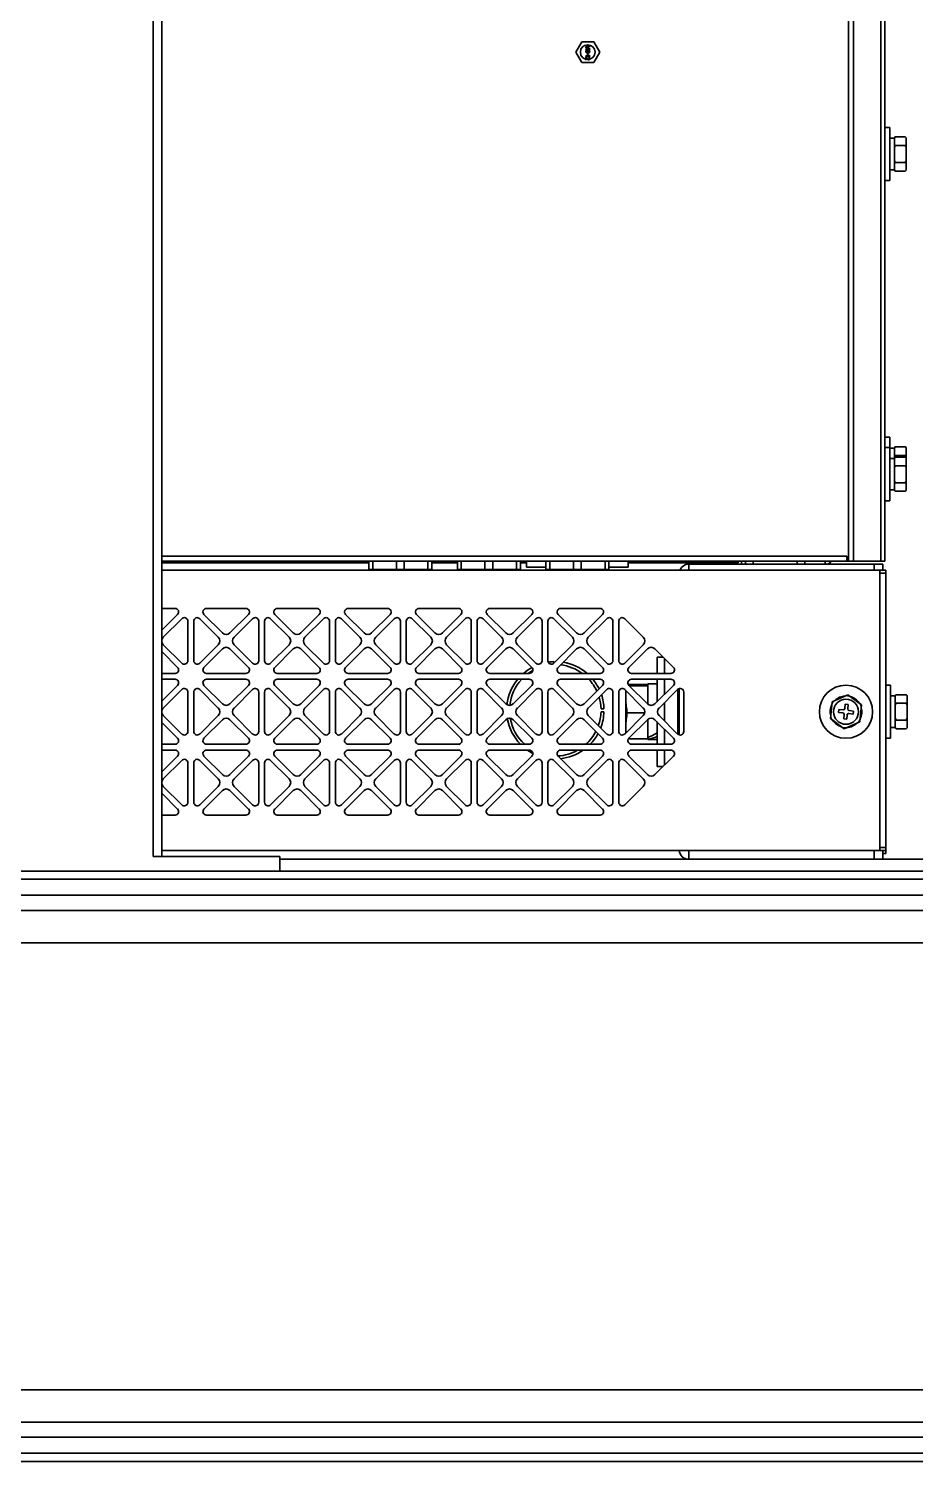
# Model space of a CAD drawing. Header units: millimetres. Extents: x 32496 to 166256, y 3504 to 23939.
# Drawn here: x 42056.5 to 42356.9, y 15003.3 to 15488.8 of the extents above; entities that cross this region are included whole.
import ezdxf

# ---------------------------------------------------------------- set-up
doc = ezdxf.new("R2010")
doc.units = ezdxf.units.MM
doc.layers.get('0').update_dxf_attribs({"lineweight": 35})

msp = doc.modelspace()

# ---------------------------------------------------------------- linework, layer by layer
at = {"linetype": 'Continuous'}
for p, q in [((42098.64, 17717.349), (42098.64, 15208.349)), ((42101.64, 17717.349), (42101.64, 15208.349)), ((42334.24, 15308.349), (42334.24, 17321.349)), ((42335.94, 17321.349), (42335.94, 15308.349)), ((42345.24, 15308.349), (42345.24, 16303.849)), ((42346.64, 15693.718), (42346.64, 15448.981)), ((42241.898, 15480.849), (42243.919, 15484.349)), ((42247.96, 15484.349), (42243.919, 15484.349)), ((42245.29, 15482.886), (42245.29, 15483.049)), ((42245.29, 15483.049), (42246.59, 15483.049)), ((42246.313, 15482.886), (42245.29, 15482.886)), ((42246.313, 15482.886), (42245.29, 15482.507)), ((42245.29, 15482.29), (42245.29, 15482.507)), ((42245.29, 15482.29), (42246.313, 15481.911)), ((42245.29, 15481.749), (42245.29, 15481.911)), ((42245.29, 15481.911), (42246.313, 15481.911)), ((42246.59, 15481.749), (42245.29, 15481.749)), ((42245.428, 15482.399), (42246.59, 15482.805)), ((42246.59, 15481.992), (42245.428, 15482.399)), ((42246.59, 15483.049), (42246.59, 15482.805)), ((42246.59, 15481.992), (42246.59, 15481.749)), ((42247.96, 15484.349), (42249.981, 15480.849)), ((42243.919, 15477.349), (42241.898, 15480.849)), ((42243.919, 15477.349), (42247.96, 15477.349)), ((42245.317, 15481.234), (42245.29, 15481.099)), ((42245.29, 15480.963), (42245.29, 15481.099)), ((42245.29, 15480.963), (42245.317, 15480.828)), ((42245.29, 15479.419), (42245.29, 15479.582)), ((42245.29, 15479.582), (42246.368, 15479.582)), ((42246.59, 15479.419), (42245.29, 15479.419)), ((42245.29, 15478.228), (42245.29, 15479.203)), ((42245.29, 15479.203), (42245.428, 15479.203)), ((42245.428, 15478.228), (42245.29, 15478.228)), ((42245.4, 15481.369), (42245.317, 15481.234)), ((42245.317, 15480.828), (42245.4, 15480.692)), ((42245.511, 15481.451), (42245.4, 15481.369)), ((42245.4, 15480.692), (42245.511, 15480.611)), ((42245.428, 15481.126), (42245.456, 15481.207)), ((42245.428, 15481.126), (42245.428, 15480.936)), ((42245.456, 15480.855), (42245.428, 15480.936)), ((42246.12, 15478.444), (42245.428, 15479.203)), ((42245.428, 15478.986), (42245.428, 15478.228)), ((42245.428, 15478.986), (42246.037, 15478.309)), ((42245.456, 15481.207), (42245.511, 15481.288)), ((42245.511, 15480.774), (42245.456, 15480.855)), ((42245.649, 15481.505), (42245.511, 15481.451)), ((42245.511, 15481.288), (42245.594, 15481.342)), ((42245.594, 15480.719), (42245.511, 15480.774)), ((42245.511, 15480.611), (42245.649, 15480.557)), ((42245.594, 15481.342), (42245.677, 15481.369)), ((42245.677, 15480.692), (42245.594, 15480.719)), ((42245.843, 15481.532), (42245.649, 15481.505)), ((42245.788, 15480.557), (42245.649, 15480.557)), ((42245.76, 15481.369), (42245.677, 15481.369)), ((42245.677, 15480.692), (42245.76, 15480.692)), ((42245.705, 15480.124), (42245.705, 15480.178)), ((42245.705, 15480.178), (42245.898, 15480.178)), ((42245.898, 15480.124), (42245.705, 15480.124)), ((42245.76, 15481.369), (42245.843, 15481.342)), ((42245.843, 15480.719), (42245.76, 15480.692)), ((42245.788, 15480.34), (42245.76, 15480.313)), ((42245.76, 15480.313), (42245.898, 15480.178)), ((42245.898, 15480.124), (42245.76, 15479.988)), ((42245.76, 15479.988), (42245.788, 15479.961)), ((42245.788, 15480.557), (42245.926, 15480.611)), ((42245.954, 15480.178), (42245.788, 15480.34)), ((42245.788, 15479.961), (42245.954, 15480.124)), ((42245.843, 15481.532), (42246.037, 15481.532)), ((42245.843, 15481.342), (42245.898, 15481.288)), ((42245.898, 15480.774), (42245.843, 15480.719)), ((42245.898, 15481.288), (42245.954, 15481.207)), ((42245.954, 15480.855), (42245.898, 15480.774)), ((42245.926, 15480.611), (42246.009, 15480.692)), ((42245.954, 15481.207), (42245.981, 15481.126)), ((42245.981, 15480.936), (42245.954, 15480.855)), ((42246.12, 15480.34), (42245.954, 15480.178)), ((42245.954, 15480.124), (42246.12, 15479.961)), ((42246.092, 15481.234), (42245.981, 15481.397)), ((42246.037, 15481.397), (42245.981, 15481.397)), ((42245.981, 15480.936), (42245.981, 15481.126)), ((42246.009, 15480.692), (42246.092, 15480.828)), ((42246.009, 15480.178), (42246.147, 15480.313)), ((42246.009, 15480.178), (42246.203, 15480.178)), ((42246.147, 15479.988), (42246.009, 15480.124)), ((42246.203, 15480.124), (42246.009, 15480.124)), ((42246.23, 15481.505), (42246.037, 15481.532)), ((42246.037, 15481.397), (42246.203, 15481.369)), ((42246.037, 15478.309), (42246.12, 15478.255)), ((42246.12, 15481.099), (42246.092, 15481.234)), ((42246.092, 15480.828), (42246.12, 15480.963)), ((42246.12, 15481.099), (42246.12, 15480.963)), ((42246.147, 15480.313), (42246.12, 15480.34)), ((42246.12, 15479.961), (42246.147, 15479.988)), ((42246.23, 15478.39), (42246.12, 15478.444)), ((42246.12, 15478.255), (42246.23, 15478.228)), ((42246.175, 15479.744), (42246.368, 15479.582)), ((42246.175, 15479.744), (42246.396, 15479.744)), ((42246.203, 15481.369), (42246.286, 15481.342)), ((42246.203, 15480.178), (42246.203, 15480.124)), ((42246.368, 15481.451), (42246.23, 15481.505)), ((42246.23, 15478.39), (42246.286, 15478.39)), ((42246.286, 15478.228), (42246.23, 15478.228)), ((42246.286, 15481.342), (42246.368, 15481.288)), ((42246.368, 15480.801), (42246.286, 15480.747)), ((42246.286, 15480.611), (42246.286, 15480.747)), ((42246.286, 15480.611), (42246.368, 15480.638)), ((42246.286, 15479.04), (42246.286, 15479.176)), ((42246.396, 15479.149), (42246.286, 15479.176)), ((42246.286, 15479.04), (42246.368, 15478.986)), ((42246.368, 15478.444), (42246.286, 15478.39)), ((42246.286, 15478.228), (42246.396, 15478.255)), ((42246.479, 15481.369), (42246.368, 15481.451)), ((42246.368, 15481.288), (42246.424, 15481.207)), ((42246.424, 15480.882), (42246.368, 15480.801)), ((42246.368, 15480.638), (42246.479, 15480.719)), ((42246.368, 15478.986), (42246.424, 15478.905)), ((42246.424, 15478.526), (42246.368, 15478.444)), ((42246.59, 15479.582), (42246.396, 15479.744)), ((42246.507, 15479.04), (42246.396, 15479.149)), ((42246.396, 15478.255), (42246.507, 15478.363)), ((42246.424, 15481.207), (42246.451, 15481.126)), ((42246.451, 15480.963), (42246.424, 15480.882)), ((42246.424, 15478.905), (42246.451, 15478.769)), ((42246.451, 15478.661), (42246.424, 15478.526)), ((42246.451, 15480.963), (42246.451, 15481.126)), ((42246.451, 15478.661), (42246.451, 15478.769)), ((42246.562, 15481.234), (42246.479, 15481.369)), ((42246.479, 15480.719), (42246.562, 15480.855)), ((42246.562, 15478.932), (42246.507, 15479.04)), ((42246.507, 15478.363), (42246.562, 15478.472)), ((42246.59, 15481.099), (42246.562, 15481.234)), ((42246.562, 15480.855), (42246.59, 15480.99)), ((42246.59, 15478.742), (42246.562, 15478.932)), ((42246.562, 15478.472), (42246.59, 15478.634)), ((42246.59, 15481.099), (42246.59, 15480.99)), ((42246.59, 15479.582), (42246.59, 15479.419)), ((42246.59, 15478.742), (42246.59, 15478.634)), ((42249.981, 15480.849), (42247.96, 15477.349)), ((42346.64, 15455.349), (42348.24, 15455.349)), ((42348.24, 15437.349), (42348.24, 15455.349)), ((42346.64, 15448.981), (42346.64, 15443.718)), ((42348.24, 15451.699), (42349.84, 15451.699)), ((42349.84, 15451.822), (42350.14, 15452.122)), ((42349.84, 15440.875), (42349.84, 15451.822)), ((42350.14, 15452.122), (42353.54, 15452.122)), ((42350.14, 15449.235), (42353.54, 15449.235)), ((42353.84, 15451.822), (42353.54, 15452.122)), ((42353.84, 15440.875), (42353.84, 15451.822)), ((42346.64, 15443.718), (42346.64, 15308.349)), ((42350.14, 15443.462), (42353.54, 15443.462)), ((42348.24, 15440.999), (42349.84, 15440.999)), ((42349.84, 15440.875), (42350.14, 15440.575)), ((42350.14, 15440.575), (42353.54, 15440.575)), ((42353.84, 15440.875), (42353.54, 15440.575)), ((42346.64, 15437.349), (42348.24, 15437.349)), ((42346.64, 15350.349), (42348.24, 15350.349)), ((42346.64, 15346.849), (42348.24, 15346.849)), ((42348.24, 15346.849), (42348.24, 15350.349)), ((42348.24, 15328.849), (42348.24, 15346.849)), ((42348.24, 15346.699), (42349.84, 15346.699)), ((42349.84, 15346.822), (42350.111, 15347.093)), ((42349.84, 15343.322), (42349.84, 15346.822)), ((42350.14, 15347.122), (42353.54, 15347.122)), ((42353.84, 15346.822), (42353.569, 15347.093)), ((42353.84, 15343.322), (42353.84, 15346.822)), ((42348.24, 15343.199), (42349.84, 15343.199)), ((42349.84, 15343.322), (42350.14, 15343.622)), ((42349.84, 15332.375), (42349.84, 15343.322)), ((42350.14, 15344.191), (42353.54, 15344.191)), ((42350.14, 15343.622), (42353.54, 15343.622)), ((42353.84, 15343.322), (42353.54, 15343.622)), ((42353.84, 15332.375), (42353.84, 15343.322)), ((42350.14, 15340.735), (42353.54, 15340.735)), ((42348.24, 15332.499), (42349.84, 15332.499)), ((42349.84, 15332.375), (42350.14, 15332.075)), ((42350.14, 15334.962), (42353.54, 15334.962)), ((42350.14, 15332.075), (42353.54, 15332.075)), ((42353.84, 15332.375), (42353.54, 15332.075)), ((42346.64, 15328.849), (42348.24, 15328.849)), ((42101.64, 15310.049), (42333.74, 15310.049)), ((42101.64, 15308.349), (42335.94, 15308.349)), ((42171.773, 15307.849), (42101.64, 15307.849)), ((42171.773, 15305.582), (42171.773, 15308.349)), ((42173.092, 15305.582), (42173.092, 15308.349)), ((42181.121, 15305.582), (42181.121, 15308.349)), ((42183.758, 15305.582), (42183.758, 15308.349)), ((42191.788, 15305.582), (42191.788, 15308.349)), ((42193.106, 15305.582), (42193.106, 15308.349)), ((42201.773, 15307.849), (42193.106, 15307.849)), ((42201.773, 15305.582), (42201.773, 15308.349)), ((42203.092, 15305.582), (42203.092, 15308.349)), ((42211.121, 15305.582), (42211.121, 15308.349)), ((42213.758, 15305.582), (42213.758, 15308.349)), ((42221.788, 15305.582), (42221.788, 15308.349)), ((42223.106, 15305.582), (42223.106, 15308.349)), ((42225.19, 15307.849), (42223.106, 15307.849)), ((42225.19, 15306.349), (42225.19, 15308.349)), ((42231.773, 15305.582), (42231.773, 15308.349)), ((42233.092, 15305.582), (42233.092, 15308.349)), ((42241.121, 15305.582), (42241.121, 15308.349)), ((42243.758, 15305.582), (42243.758, 15308.349)), ((42251.788, 15305.582), (42251.788, 15308.349)), ((42253.106, 15305.582), (42253.106, 15308.349)), ((42259.69, 15306.349), (42259.69, 15308.349)), ((42296.94, 15307.849), (42259.69, 15307.849)), ((42280.14, 15305.349), (42280.14, 15307.349)), ((42345.94, 15307.349), (42280.14, 15307.349)), ((42296.54, 15307.349), (42296.54, 15307.849)), ((42296.94, 15307.849), (42296.94, 15308.349)), ((42298.04, 15307.349), (42298.04, 15308.349)), ((42299.44, 15307.349), (42299.44, 15308.349)), ((42301.94, 15307.349), (42301.94, 15308.349)), ((42316.94, 15307.349), (42316.94, 15308.349)), ((42319.44, 15307.349), (42319.44, 15308.349)), ((42326.44, 15308.349), (42326.44, 15307.349)), ((42333.74, 15308.349), (42333.74, 15310.049)), ((42335.94, 15308.349), (42346.64, 15308.349)), ((42342.94, 15305.349), (42342.94, 15307.349)), ((42345.94, 15307.349), (42345.94, 15305.349)), ((42101.64, 15305.349), (42346.94, 15305.349)), ((42171.773, 15305.582), (42193.106, 15305.582)), ((42201.773, 15305.582), (42223.106, 15305.582)), ((42225.19, 15306.349), (42231.773, 15306.349)), ((42231.773, 15305.582), (42253.106, 15305.582)), ((42253.106, 15306.349), (42259.69, 15306.349)), ((42344.94, 15304.349), (42344.94, 15305.349)), ((42344.94, 15211.349), (42344.94, 15304.349)), ((42346.94, 15304.349), (42344.94, 15304.349)), ((42346.94, 15210.349), (42346.94, 15305.349)), ((42106.128, 15292.349), (42101.64, 15292.349)), ((42130.128, 15292.349), (42116.751, 15292.349)), ((42154.128, 15292.349), (42140.751, 15292.349)), ((42178.128, 15292.349), (42164.751, 15292.349)), ((42202.128, 15292.349), (42188.751, 15292.349)), ((42226.128, 15292.349), (42212.751, 15292.349)), ((42250.128, 15292.349), (42236.751, 15292.349)), ((42101.64, 15284.963), (42106.977, 15290.3)), ((42108.391, 15288.886), (42102.127, 15282.621)), ((42110.44, 15274.66), (42110.44, 15288.037)), ((42112.44, 15288.037), (42112.44, 15274.66)), ((42120.753, 15282.621), (42114.488, 15288.886)), ((42115.903, 15290.3), (42122.167, 15284.036)), ((42124.713, 15284.036), (42130.977, 15290.3)), ((42132.391, 15288.886), (42126.127, 15282.621)), ((42134.44, 15274.66), (42134.44, 15288.037)), ((42136.44, 15288.037), (42136.44, 15274.66)), ((42144.753, 15282.621), (42138.488, 15288.886)), ((42139.903, 15290.3), (42146.167, 15284.036)), ((42148.713, 15284.036), (42154.977, 15290.3)), ((42156.391, 15288.886), (42150.127, 15282.621)), ((42158.44, 15274.66), (42158.44, 15288.037)), ((42160.44, 15288.037), (42160.44, 15274.66)), ((42168.753, 15282.621), (42162.488, 15288.886)), ((42163.903, 15290.3), (42170.167, 15284.036)), ((42172.713, 15284.036), (42178.977, 15290.3)), ((42180.391, 15288.886), (42174.127, 15282.621)), ((42182.44, 15274.66), (42182.44, 15288.037)), ((42184.44, 15288.037), (42184.44, 15274.66)), ((42192.753, 15282.621), (42186.488, 15288.886)), ((42187.903, 15290.3), (42194.167, 15284.036)), ((42196.713, 15284.036), (42202.977, 15290.3)), ((42204.391, 15288.886), (42198.127, 15282.621)), ((42206.44, 15274.66), (42206.44, 15288.037)), ((42208.44, 15288.037), (42208.44, 15274.66)), ((42216.753, 15282.621), (42210.488, 15288.886)), ((42211.903, 15290.3), (42218.167, 15284.036)), ((42220.713, 15284.036), (42226.977, 15290.3)), ((42228.391, 15288.886), (42222.127, 15282.621)), ((42230.44, 15274.66), (42230.44, 15288.037)), ((42232.44, 15288.037), (42232.44, 15274.66)), ((42240.753, 15282.621), (42234.488, 15288.886)), ((42235.903, 15290.3), (42242.167, 15284.036)), ((42244.713, 15284.036), (42250.977, 15290.3)), ((42252.391, 15288.886), (42246.127, 15282.621)), ((42254.44, 15274.66), (42254.44, 15288.037)), ((42256.44, 15288.037), (42256.44, 15274.66)), ((42264.753, 15282.621), (42258.488, 15288.886)), ((42102.127, 15280.076), (42108.391, 15273.811)), ((42114.488, 15273.811), (42120.753, 15280.076)), ((42122.167, 15278.662), (42115.903, 15272.397)), ((42130.977, 15272.397), (42124.713, 15278.662)), ((42126.127, 15280.076), (42132.391, 15273.811)), ((42138.488, 15273.811), (42144.753, 15280.076)), ((42146.167, 15278.662), (42139.903, 15272.397)), ((42154.977, 15272.397), (42148.713, 15278.662)), ((42150.127, 15280.076), (42156.391, 15273.811)), ((42162.488, 15273.811), (42168.753, 15280.076)), ((42170.167, 15278.662), (42163.903, 15272.397)), ((42178.977, 15272.397), (42172.713, 15278.662)), ((42174.127, 15280.076), (42180.391, 15273.811)), ((42186.488, 15273.811), (42192.753, 15280.076)), ((42194.167, 15278.662), (42187.903, 15272.397)), ((42202.977, 15272.397), (42196.713, 15278.662)), ((42198.127, 15280.076), (42204.391, 15273.811)), ((42210.488, 15273.811), (42216.753, 15280.076)), ((42218.167, 15278.662), (42211.903, 15272.397)), ((42226.977, 15272.397), (42220.713, 15278.662)), ((42222.127, 15280.076), (42228.391, 15273.811)), ((42234.488, 15273.811), (42240.753, 15280.076)), ((42242.167, 15278.662), (42235.903, 15272.397)), ((42250.977, 15272.397), (42244.713, 15278.662)), ((42246.127, 15280.076), (42252.391, 15273.811)), ((42258.488, 15273.811), (42264.753, 15280.076)), ((42266.167, 15278.662), (42259.903, 15272.397)), ((42274.977, 15272.397), (42268.713, 15278.662)), ((42106.977, 15272.397), (42101.64, 15277.734)), ((42234.44, 15273.772), (42234.44, 15274.341)), ((42269.44, 15275.849), (42269.44, 15270.349)), ((42269.44, 15275.849), (42271.526, 15275.849)), ((42271.94, 15270.349), (42271.94, 15275.434)), ((42101.64, 15270.349), (42106.128, 15270.349)), ((42106.128, 15268.349), (42101.64, 15268.349)), ((42116.751, 15270.349), (42130.128, 15270.349)), ((42130.128, 15268.349), (42116.751, 15268.349)), ((42140.751, 15270.349), (42154.128, 15270.349)), ((42154.128, 15268.349), (42140.751, 15268.349)), ((42164.751, 15270.349), (42178.128, 15270.349)), ((42178.128, 15268.349), (42164.751, 15268.349)), ((42188.751, 15270.349), (42202.128, 15270.349)), ((42202.128, 15268.349), (42188.751, 15268.349)), ((42212.751, 15270.349), (42226.128, 15270.349)), ((42226.128, 15268.349), (42212.751, 15268.349)), ((42236.751, 15270.349), (42250.128, 15270.349)), ((42250.128, 15268.349), (42236.751, 15268.349)), ((42260.751, 15270.349), (42274.128, 15270.349)), ((42274.128, 15268.349), (42260.751, 15268.349)), ((42269.44, 15268.349), (42269.44, 15260.763)), ((42271.94, 15263.263), (42271.94, 15268.349)), ((42101.64, 15260.963), (42106.977, 15266.3)), ((42108.391, 15264.886), (42102.127, 15258.621)), ((42110.44, 15250.66), (42110.44, 15264.037)), ((42112.44, 15264.037), (42112.44, 15250.66)), ((42120.753, 15258.621), (42114.488, 15264.886)), ((42115.903, 15266.3), (42122.167, 15260.036)), ((42124.713, 15260.036), (42130.977, 15266.3)), ((42132.391, 15264.886), (42126.127, 15258.621)), ((42134.44, 15250.66), (42134.44, 15264.037)), ((42136.44, 15264.037), (42136.44, 15250.66)), ((42144.753, 15258.621), (42138.488, 15264.886)), ((42139.903, 15266.3), (42146.167, 15260.036)), ((42148.713, 15260.036), (42154.977, 15266.3)), ((42156.391, 15264.886), (42150.127, 15258.621)), ((42158.44, 15250.66), (42158.44, 15264.037)), ((42160.44, 15264.037), (42160.44, 15250.66)), ((42168.753, 15258.621), (42162.488, 15264.886)), ((42163.903, 15266.3), (42170.167, 15260.036)), ((42172.713, 15260.036), (42178.977, 15266.3)), ((42180.391, 15264.886), (42174.127, 15258.621)), ((42182.44, 15250.66), (42182.44, 15264.037)), ((42184.44, 15264.037), (42184.44, 15250.66)), ((42192.753, 15258.621), (42186.488, 15264.886)), ((42187.903, 15266.3), (42194.167, 15260.036)), ((42196.713, 15260.036), (42202.977, 15266.3)), ((42204.391, 15264.886), (42198.127, 15258.621)), ((42206.44, 15250.66), (42206.44, 15264.037)), ((42208.44, 15264.037), (42208.44, 15250.66)), ((42216.753, 15258.621), (42210.488, 15264.886)), ((42211.903, 15266.3), (42218.167, 15260.036)), ((42220.713, 15260.036), (42226.977, 15266.3)), ((42228.391, 15264.886), (42222.127, 15258.621)), ((42230.44, 15250.66), (42230.44, 15264.037)), ((42232.44, 15264.037), (42232.44, 15250.66)), ((42240.753, 15258.621), (42234.488, 15264.886)), ((42235.903, 15266.3), (42242.167, 15260.036)), ((42244.713, 15260.036), (42250.977, 15266.3)), ((42252.391, 15264.886), (42246.127, 15258.621)), ((42254.44, 15250.66), (42254.44, 15264.037)), ((42256.44, 15264.037), (42256.44, 15250.66)), ((42264.753, 15258.621), (42258.488, 15264.886)), ((42258.84, 15264.534), (42258.84, 15250.163)), ((42259.716, 15266.551), (42266.34, 15266.551)), ((42259.903, 15266.3), (42266.167, 15260.036)), ((42260.071, 15266.132), (42266.34, 15266.132)), ((42266.34, 15266.799), (42266.34, 15266.228)), ((42269.44, 15266.799), (42266.34, 15266.799)), ((42266.34, 15264.037), (42266.34, 15266.228)), ((42266.34, 15264.037), (42266.34, 15259.894)), ((42268.713, 15260.036), (42274.977, 15266.3)), ((42276.391, 15264.886), (42270.127, 15258.621)), ((42276.44, 15264.925), (42276.44, 15249.772)), ((42276.94, 15264.849), (42276.44, 15264.849)), ((42276.94, 15249.505), (42276.94, 15265.192)), ((42278.44, 15250.66), (42278.44, 15264.037)), ((42346.94, 15266.349), (42348.54, 15266.349)), ((42348.54, 15248.349), (42348.54, 15266.349)), ((42250.432, 15258.349), (42251.432, 15258.349)), ((42271.94, 15254.263), (42271.94, 15260.434)), ((42328.161, 15255.009), (42328.775, 15260.75)), ((42328.775, 15260.75), (42334.053, 15263.089)), ((42333.049, 15258.396), (42333.208, 15259.888)), ((42333.208, 15259.888), (42334.203, 15259.781)), ((42334.203, 15259.781), (42334.043, 15258.29)), ((42334.053, 15263.089), (42338.718, 15259.688)), ((42338.105, 15253.947), (42338.718, 15259.688)), ((42348.54, 15262.699), (42350.14, 15262.699)), ((42350.14, 15262.822), (42350.392, 15263.075)), ((42350.14, 15251.875), (42350.14, 15262.822)), ((42350.392, 15263.075), (42350.44, 15263.122)), ((42350.44, 15263.122), (42353.84, 15263.122)), ((42350.44, 15260.307), (42353.84, 15260.307)), ((42353.887, 15263.075), (42353.84, 15263.122)), ((42354.14, 15262.822), (42353.887, 15263.075)), ((42354.14, 15251.875), (42354.14, 15262.822)), ((42106.977, 15248.397), (42101.64, 15253.734)), ((42102.127, 15256.076), (42108.391, 15249.811)), ((42114.488, 15249.811), (42120.753, 15256.076)), ((42122.167, 15254.662), (42115.903, 15248.397)), ((42130.977, 15248.397), (42124.713, 15254.662)), ((42126.127, 15256.076), (42132.391, 15249.811)), ((42138.488, 15249.811), (42144.753, 15256.076)), ((42146.167, 15254.662), (42139.903, 15248.397)), ((42154.977, 15248.397), (42148.713, 15254.662)), ((42150.127, 15256.076), (42156.391, 15249.811)), ((42162.488, 15249.811), (42168.753, 15256.076)), ((42170.167, 15254.662), (42163.903, 15248.397)), ((42178.977, 15248.397), (42172.713, 15254.662)), ((42174.127, 15256.076), (42180.391, 15249.811)), ((42186.488, 15249.811), (42192.753, 15256.076)), ((42194.167, 15254.662), (42187.903, 15248.397)), ((42202.977, 15248.397), (42196.713, 15254.662)), ((42198.127, 15256.076), (42204.391, 15249.811)), ((42210.488, 15249.811), (42216.753, 15256.076)), ((42218.167, 15254.662), (42211.903, 15248.397)), ((42226.977, 15248.397), (42220.713, 15254.662)), ((42222.127, 15256.076), (42228.391, 15249.811)), ((42234.488, 15249.811), (42240.753, 15256.076)), ((42242.167, 15254.662), (42235.903, 15248.397)), ((42250.977, 15248.397), (42244.713, 15254.662)), ((42246.127, 15256.076), (42252.391, 15249.811)), ((42251.432, 15257.349), (42250.432, 15257.349)), ((42258.488, 15249.811), (42264.753, 15256.076)), ((42259.347, 15256.93), (42265.225, 15256.93)), ((42266.167, 15254.662), (42259.903, 15248.397)), ((42266.34, 15254.803), (42266.34, 15250.152)), ((42274.977, 15248.397), (42268.713, 15254.662)), ((42269.44, 15253.934), (42269.44, 15246.349)), ((42270.127, 15256.076), (42276.391, 15249.811)), ((42332.826, 15251.608), (42328.161, 15255.009)), ((42330.901, 15257.117), (42331.007, 15258.111)), ((42332.392, 15256.958), (42330.901, 15257.117)), ((42331.007, 15258.111), (42332.499, 15257.952)), ((42332.677, 15254.916), (42332.836, 15256.407)), ((42333.671, 15254.81), (42332.677, 15254.916)), ((42338.105, 15253.947), (42332.826, 15251.608)), ((42333.831, 15256.301), (42333.671, 15254.81)), ((42335.872, 15256.586), (42334.381, 15256.745)), ((42334.487, 15257.74), (42335.979, 15257.58)), ((42335.979, 15257.58), (42335.872, 15256.586)), ((42350.44, 15254.535), (42353.84, 15254.535)), ((42266.34, 15248.146), (42266.34, 15250.152)), ((42271.94, 15246.349), (42271.94, 15251.434)), ((42276.44, 15249.849), (42276.94, 15249.849)), ((42348.54, 15251.999), (42350.14, 15251.999)), ((42350.14, 15251.875), (42350.392, 15251.622)), ((42350.44, 15251.576), (42353.84, 15251.576)), ((42354.14, 15251.875), (42353.887, 15251.622)), ((42101.64, 15246.349), (42106.128, 15246.349)), ((42106.128, 15244.349), (42101.64, 15244.349)), ((42116.751, 15246.349), (42130.128, 15246.349)), ((42130.128, 15244.349), (42116.751, 15244.349)), ((42140.751, 15246.349), (42154.128, 15246.349)), ((42154.128, 15244.349), (42140.751, 15244.349)), ((42164.751, 15246.349), (42178.128, 15246.349)), ((42178.128, 15244.349), (42164.751, 15244.349)), ((42188.751, 15246.349), (42202.128, 15246.349)), ((42202.128, 15244.349), (42188.751, 15244.349)), ((42212.751, 15246.349), (42226.128, 15246.349)), ((42226.128, 15244.349), (42212.751, 15244.349)), ((42236.751, 15246.349), (42250.128, 15246.349)), ((42250.128, 15244.349), (42236.751, 15244.349)), ((42259.716, 15248.146), (42266.34, 15248.146)), ((42260.751, 15246.349), (42274.128, 15246.349)), ((42274.128, 15244.349), (42260.751, 15244.349)), ((42266.34, 15248.146), (42266.34, 15247.899)), ((42269.44, 15247.899), (42266.34, 15247.899)), ((42269.44, 15244.349), (42269.44, 15238.849)), ((42271.94, 15239.263), (42271.94, 15244.349)), ((42346.94, 15248.349), (42348.54, 15248.349)), ((42101.64, 15236.963), (42106.977, 15242.3)), ((42108.391, 15240.886), (42102.127, 15234.621)), ((42110.44, 15226.66), (42110.44, 15240.037)), ((42112.44, 15240.037), (42112.44, 15226.66)), ((42120.753, 15234.621), (42114.488, 15240.886)), ((42115.903, 15242.3), (42122.167, 15236.036)), ((42124.713, 15236.036), (42130.977, 15242.3)), ((42132.391, 15240.886), (42126.127, 15234.621)), ((42134.44, 15226.66), (42134.44, 15240.037)), ((42136.44, 15240.037), (42136.44, 15226.66)), ((42144.753, 15234.621), (42138.488, 15240.886)), ((42139.903, 15242.3), (42146.167, 15236.036)), ((42148.713, 15236.036), (42154.977, 15242.3)), ((42156.391, 15240.886), (42150.127, 15234.621)), ((42158.44, 15226.66), (42158.44, 15240.037)), ((42160.44, 15240.037), (42160.44, 15226.66)), ((42168.753, 15234.621), (42162.488, 15240.886)), ((42163.903, 15242.3), (42170.167, 15236.036)), ((42172.713, 15236.036), (42178.977, 15242.3)), ((42180.391, 15240.886), (42174.127, 15234.621)), ((42182.44, 15226.66), (42182.44, 15240.037)), ((42184.44, 15240.037), (42184.44, 15226.66)), ((42192.753, 15234.621), (42186.488, 15240.886)), ((42187.903, 15242.3), (42194.167, 15236.036)), ((42196.713, 15236.036), (42202.977, 15242.3)), ((42204.391, 15240.886), (42198.127, 15234.621)), ((42206.44, 15226.66), (42206.44, 15240.037)), ((42208.44, 15240.037), (42208.44, 15226.66)), ((42216.753, 15234.621), (42210.488, 15240.886)), ((42211.903, 15242.3), (42218.167, 15236.036)), ((42220.713, 15236.036), (42226.977, 15242.3)), ((42228.391, 15240.886), (42222.127, 15234.621)), ((42230.44, 15226.66), (42230.44, 15240.037)), ((42232.44, 15240.037), (42232.44, 15226.66)), ((42240.753, 15234.621), (42234.488, 15240.886)), ((42235.903, 15242.3), (42242.167, 15236.036)), ((42244.713, 15236.036), (42250.977, 15242.3)), ((42252.391, 15240.886), (42246.127, 15234.621)), ((42254.44, 15226.66), (42254.44, 15240.037)), ((42256.44, 15240.037), (42256.44, 15226.66)), ((42264.753, 15234.621), (42258.488, 15240.886)), ((42259.903, 15242.3), (42266.167, 15236.036)), ((42268.713, 15236.036), (42274.977, 15242.3)), ((42269.44, 15238.849), (42271.526, 15238.849)), ((42106.977, 15224.397), (42101.64, 15229.734)), ((42102.127, 15232.076), (42108.391, 15225.811)), ((42114.488, 15225.811), (42120.753, 15232.076)), ((42122.167, 15230.662), (42115.903, 15224.397)), ((42130.977, 15224.397), (42124.713, 15230.662)), ((42126.127, 15232.076), (42132.391, 15225.811)), ((42138.488, 15225.811), (42144.753, 15232.076)), ((42146.167, 15230.662), (42139.903, 15224.397)), ((42154.977, 15224.397), (42148.713, 15230.662)), ((42150.127, 15232.076), (42156.391, 15225.811)), ((42162.488, 15225.811), (42168.753, 15232.076)), ((42170.167, 15230.662), (42163.903, 15224.397)), ((42178.977, 15224.397), (42172.713, 15230.662)), ((42174.127, 15232.076), (42180.391, 15225.811)), ((42186.488, 15225.811), (42192.753, 15232.076)), ((42194.167, 15230.662), (42187.903, 15224.397)), ((42202.977, 15224.397), (42196.713, 15230.662)), ((42198.127, 15232.076), (42204.391, 15225.811)), ((42210.488, 15225.811), (42216.753, 15232.076)), ((42218.167, 15230.662), (42211.903, 15224.397)), ((42226.977, 15224.397), (42220.713, 15230.662)), ((42222.127, 15232.076), (42228.391, 15225.811)), ((42234.488, 15225.811), (42240.753, 15232.076)), ((42242.167, 15230.662), (42235.903, 15224.397)), ((42250.977, 15224.397), (42244.713, 15230.662)), ((42246.127, 15232.076), (42252.391, 15225.811)), ((42258.488, 15225.811), (42264.753, 15232.076)), ((42101.64, 15222.349), (42106.128, 15222.349)), ((42116.751, 15222.349), (42130.128, 15222.349)), ((42140.751, 15222.349), (42154.128, 15222.349)), ((42164.751, 15222.349), (42178.128, 15222.349)), ((42188.751, 15222.349), (42202.128, 15222.349)), ((42212.751, 15222.349), (42226.128, 15222.349)), ((42236.751, 15222.349), (42250.128, 15222.349)), ((42101.64, 15210.349), (42346.94, 15210.349)), ((42280.14, 15210.349), (42280.14, 15207.349)), ((42342.94, 15207.349), (42342.94, 15210.349)), ((42344.94, 15210.349), (42344.94, 15211.349)), ((42344.94, 15211.349), (42346.94, 15211.349)), ((42345.94, 15210.349), (42345.94, 15209.758)), ((42346.94, 15209.349), (42346.94, 15210.349)), ((42141.64, 15208.349), (42098.64, 15208.349)), ((42141.64, 15208.349), (42141.64, 15203.349)), ((42556.64, 15207.349), (42141.64, 15207.349)), ((42345.94, 15209.758), (42345.94, 15207.349)), ((42346.94, 15209.349), (42345.94, 15209.349)), ((51717.14, 15200.629), (40048.64, 15200.629)), ((42141.64, 15203.349), (41961.64, 15203.349)), ((42561.64, 15203.349), (42141.64, 15203.349)), ((51717.14, 15195.156), (40048.64, 15195.156)), ((51071.64, 15190.039), (40098.64, 15190.039)), ((51071.64, 15179.094), (40098.64, 15179.094)), ((52008.64, 15027.604), (40172.64, 15027.604)), ((52008.64, 15016.658), (40172.64, 15016.658)), ((52008.64, 15011.541), (40172.64, 15011.541)), ((52008.64, 15006.069), (40172.64, 15006.069)), ((52008.64, 15003.349), (40172.64, 15003.349))]:
    msp.add_line(p, q, dxfattribs=at)
for centre, radius in [((42245.94, 15480.849), 2.5), ((42333.44, 15257.349), 9), ((42333.44, 15257.349), 4.25)]:
    msp.add_circle(centre, radius, dxfattribs=at)
for centre, radius, start, end in [((42351.082, 15449.548), 3.555, 39.13645, 39.50132), ((42352.598, 15443.15), 3.556, 219.13644, 219.50078), ((42352.655, 15344.531), 3.608, 140.86438, 141.29004), ((42353.976, 15343.344), 5.384, 135.4351, 135.87611), ((42349.702, 15343.342), 5.386, 44.1239, 44.56491), ((42351.026, 15344.532), 3.606, 38.70995, 39.13363), ((42351.082, 15341.048), 3.555, 39.13645, 39.50132), ((42352.598, 15334.65), 3.556, 219.13644, 219.50078), ((42280.14, 15304.149), 3.2, 90, 157.85234), ((42326.44, 15310.349), 3, 270, 317.70579), ((42106.128, 15291.149), 1.2, 315, 90), ((42116.751, 15291.149), 1.2, 90, 225), ((42130.128, 15291.149), 1.2, 315, 90), ((42140.751, 15291.149), 1.2, 90, 225), ((42154.128, 15291.149), 1.2, 315, 90), ((42164.751, 15291.149), 1.2, 90, 225), ((42178.128, 15291.149), 1.2, 315, 90), ((42188.751, 15291.149), 1.2, 90, 225), ((42202.128, 15291.149), 1.2, 315, 90), ((42212.751, 15291.149), 1.2, 90, 225), ((42226.128, 15291.149), 1.2, 315, 90), ((42236.751, 15291.149), 1.2, 90, 225), ((42250.128, 15291.149), 1.2, 315, 90), ((42109.24, 15288.037), 1.2, 0, 135), ((42113.64, 15288.037), 1.2, 45, 180), ((42133.24, 15288.037), 1.2, 0, 135), ((42137.64, 15288.037), 1.2, 45, 180), ((42157.24, 15288.037), 1.2, 0, 135), ((42161.64, 15288.037), 1.2, 45, 180), ((42181.24, 15288.037), 1.2, 0, 135), ((42185.64, 15288.037), 1.2, 45, 180), ((42205.24, 15288.037), 1.2, 0, 135), ((42209.64, 15288.037), 1.2, 45, 180), ((42229.24, 15288.037), 1.2, 0, 135), ((42233.64, 15288.037), 1.2, 45, 180), ((42253.24, 15288.037), 1.2, 0, 135), ((42257.64, 15288.037), 1.2, 45, 180), ((42103.4, 15281.349), 1.8, 135, 168.14143), ((42119.48, 15281.349), 1.8, 315, 45), ((42123.44, 15285.308), 1.8, 225, 315), ((42127.4, 15281.349), 1.8, 135, 225), ((42143.48, 15281.349), 1.8, 315, 45), ((42147.44, 15285.308), 1.8, 225, 315), ((42151.4, 15281.349), 1.8, 135, 225), ((42167.48, 15281.349), 1.8, 315, 45), ((42171.44, 15285.308), 1.8, 225, 315), ((42175.4, 15281.349), 1.8, 135, 225), ((42191.48, 15281.349), 1.8, 315, 45), ((42195.44, 15285.308), 1.8, 225, 315), ((42199.4, 15281.349), 1.8, 135, 225), ((42215.48, 15281.349), 1.8, 315, 45), ((42219.44, 15285.308), 1.8, 225, 315), ((42223.4, 15281.349), 1.8, 135, 225), ((42239.48, 15281.349), 1.8, 315, 45), ((42243.44, 15285.308), 1.8, 225, 315), ((42247.4, 15281.349), 1.8, 135, 225), ((42263.48, 15281.349), 1.8, 315, 45), ((42103.4, 15281.349), 1.8, 191.85884, 225), ((42123.44, 15277.389), 1.8, 45, 135), ((42147.44, 15277.389), 1.8, 45, 135), ((42171.44, 15277.389), 1.8, 45, 135), ((42195.44, 15277.389), 1.8, 45, 135), ((42219.44, 15277.389), 1.8, 45, 135), ((42243.44, 15277.389), 1.8, 45, 135), ((42267.44, 15277.389), 1.8, 45, 135), ((42109.24, 15274.66), 1.2, 225, 0), ((42113.64, 15274.66), 1.2, 180, 315), ((42133.24, 15274.66), 1.2, 225, 0), ((42137.64, 15274.66), 1.2, 180, 315), ((42157.24, 15274.66), 1.2, 225, 0), ((42161.64, 15274.66), 1.2, 180, 315), ((42181.24, 15274.66), 1.2, 225, 0), ((42185.64, 15274.66), 1.2, 180, 315), ((42205.24, 15274.66), 1.2, 225, 0), ((42209.64, 15274.66), 1.2, 180, 315), ((42229.24, 15274.66), 1.2, 225, 0), ((42233.64, 15274.66), 1.2, 180, 315), ((42234.94, 15257.849), 16.5, 91.7365, 98.34437), ((42234.94, 15257.849), 15.5, 53.86236, 83.34372), ((42234.94, 15257.849), 16.5, 49.33265, 80.64875), ((42253.24, 15274.66), 1.2, 225, 0), ((42257.64, 15274.66), 1.2, 180, 315), ((42106.128, 15271.549), 1.2, 270, 45), ((42106.128, 15267.149), 1.2, 315, 90), ((42116.751, 15271.549), 1.2, 135, 270), ((42116.751, 15267.149), 1.2, 90, 225), ((42130.128, 15271.549), 1.2, 270, 45), ((42130.128, 15267.149), 1.2, 315, 90), ((42140.751, 15271.549), 1.2, 135, 270), ((42140.751, 15267.149), 1.2, 90, 225), ((42154.128, 15271.549), 1.2, 270, 45), ((42154.128, 15267.149), 1.2, 315, 90), ((42164.751, 15271.549), 1.2, 135, 270), ((42164.751, 15267.149), 1.2, 90, 225), ((42178.128, 15271.549), 1.2, 270, 45), ((42178.128, 15267.149), 1.2, 315, 90), ((42188.751, 15271.549), 1.2, 135, 270), ((42188.751, 15267.149), 1.2, 90, 225), ((42202.128, 15271.549), 1.2, 270, 45), ((42202.128, 15267.149), 1.2, 315, 90), ((42212.751, 15271.549), 1.2, 135, 270), ((42212.751, 15267.149), 1.2, 90, 225), ((42234.94, 15257.849), 16.5, 140.44975, 173.3933), ((42234.94, 15257.849), 15.5, 137.2859, 173.80278), ((42234.94, 15257.849), 16.5, 118.62579, 130.66828), ((42234.94, 15257.849), 15.5, 119.58808, 126.13774), ((42226.128, 15271.549), 1.2, 270, 45), ((42226.128, 15267.149), 1.2, 315, 90), ((42236.751, 15271.549), 1.2, 135, 270), ((42236.751, 15267.149), 1.2, 90, 225), ((42234.94, 15257.849), 15.5, 24.72813, 42.71334), ((42234.94, 15257.849), 16.5, 26.02129, 39.54966), ((42250.128, 15271.549), 1.2, 270, 45), ((42250.128, 15267.149), 1.2, 315, 90), ((42260.751, 15271.549), 1.2, 135, 270), ((42260.751, 15267.149), 1.2, 90, 225), ((42274.128, 15271.549), 1.2, 270, 45), ((42274.128, 15267.149), 1.2, 315, 90), ((42109.24, 15264.037), 1.2, 0, 135), ((42113.64, 15264.037), 1.2, 45, 180), ((42133.24, 15264.037), 1.2, 0, 135), ((42137.64, 15264.037), 1.2, 45, 180), ((42157.24, 15264.037), 1.2, 0, 135), ((42161.64, 15264.037), 1.2, 45, 180), ((42181.24, 15264.037), 1.2, 0, 135), ((42185.64, 15264.037), 1.2, 45, 180), ((42205.24, 15264.037), 1.2, 0, 135), ((42209.64, 15264.037), 1.2, 45, 180), ((42229.24, 15264.037), 1.2, 0, 135), ((42233.64, 15264.037), 1.2, 45, 180), ((42253.24, 15264.037), 1.2, 0, 135), ((42257.64, 15264.037), 1.2, 45, 180), ((42277.24, 15264.037), 1.2, 0, 135), ((42103.4, 15257.349), 1.8, 135, 168.14143), ((42119.48, 15257.349), 1.8, 315, 45), ((42123.44, 15261.308), 1.8, 225, 315), ((42127.4, 15257.349), 1.8, 135, 225), ((42143.48, 15257.349), 1.8, 315, 45), ((42147.44, 15261.308), 1.8, 225, 315), ((42151.4, 15257.349), 1.8, 135, 225), ((42167.48, 15257.349), 1.8, 315, 45), ((42171.44, 15261.308), 1.8, 225, 315), ((42175.4, 15257.349), 1.8, 135, 225), ((42191.48, 15257.349), 1.8, 315, 45), ((42195.44, 15261.308), 1.8, 225, 315), ((42199.4, 15257.349), 1.8, 135, 225), ((42215.48, 15257.349), 1.8, 315, 45), ((42219.44, 15261.308), 1.8, 225, 315), ((42223.4, 15257.349), 1.8, 135, 225), ((42239.48, 15257.349), 1.8, 315, 45), ((42243.44, 15261.308), 1.8, 225, 315), ((42247.4, 15257.349), 1.8, 135, 225), ((42234.94, 15257.849), 15.5, 1.84857, 16.59242), ((42234.94, 15257.849), 16.5, 1.7365, 18.45898), ((42263.48, 15257.349), 1.8, 315, 45), ((42267.44, 15261.308), 1.8, 225, 315), ((42271.4, 15257.349), 1.8, 135, 225), ((42333.44, 15257.349), 5.35, 153.06137, 194.74076), ((42333.44, 15257.349), 5.474, 137.90862, 149.89351), ((42333.44, 15257.349), 5.35, 93.06137, 134.74076), ((42332.552, 15258.449), 0.5, 263.90106, 353.90106), ((42333.44, 15257.349), 5.474, 77.90862, 89.89351), ((42333.44, 15257.349), 5.35, 33.06137, 74.74076), ((42333.44, 15257.349), 5.474, 17.90862, 29.89351), ((42333.44, 15257.349), 5.35, 333.06137, 14.74076), ((42103.4, 15257.349), 1.8, 191.85884, 225), ((42123.44, 15253.389), 1.8, 45, 135), ((42147.44, 15253.389), 1.8, 45, 135), ((42171.44, 15253.389), 1.8, 45, 135), ((42195.44, 15253.389), 1.8, 45, 135), ((42219.44, 15253.389), 1.8, 45, 135), ((42234.94, 15257.849), 16.5, 189.86055, 224.2208), ((42234.94, 15257.849), 15.5, 189.98795, 227.98818), ((42243.44, 15253.389), 1.8, 45, 135), ((42234.94, 15257.849), 15.5, 340.45195, 358.15143), ((42234.94, 15257.849), 16.5, 338.81204, 358.2635), ((42267.44, 15253.389), 1.8, 45, 135), ((42333.44, 15257.349), 5.474, 197.90862, 209.89351), ((42333.44, 15257.349), 5.35, 213.06137, 254.74076), ((42332.339, 15256.461), 0.5, 353.90106, 83.90106), ((42333.44, 15257.349), 5.35, 273.06137, 314.74076), ((42334.328, 15256.248), 0.5, 83.90106, 173.90106), ((42334.54, 15258.237), 0.5, 173.90106, 263.90106), ((42333.44, 15257.349), 5.474, 317.90862, 329.89351), ((42109.24, 15250.66), 1.2, 225, 0), ((42113.64, 15250.66), 1.2, 180, 315), ((42133.24, 15250.66), 1.2, 225, 0), ((42137.64, 15250.66), 1.2, 180, 315), ((42157.24, 15250.66), 1.2, 225, 0), ((42161.64, 15250.66), 1.2, 180, 315), ((42181.24, 15250.66), 1.2, 225, 0), ((42185.64, 15250.66), 1.2, 180, 315), ((42205.24, 15250.66), 1.2, 225, 0), ((42209.64, 15250.66), 1.2, 180, 315), ((42229.24, 15250.66), 1.2, 225, 0), ((42233.64, 15250.66), 1.2, 180, 315), ((42234.94, 15257.849), 15.5, 312.01146, 332.49855), ((42234.94, 15257.849), 16.5, 315.78045, 331.41617), ((42253.24, 15250.66), 1.2, 225, 0), ((42257.64, 15250.66), 1.2, 180, 315), ((42277.24, 15250.66), 1.2, 225, 0), ((42333.44, 15257.349), 5.474, 257.90862, 269.89351), ((42352.99, 15254.177), 3.64, 218.44669, 218.90617), ((42351.289, 15254.177), 3.639, 321.08629, 321.55327), ((42106.128, 15247.549), 1.2, 270, 45), ((42106.128, 15243.149), 1.2, 315, 90), ((42116.751, 15247.549), 1.2, 135, 270), ((42116.751, 15243.149), 1.2, 90, 225), ((42130.128, 15247.549), 1.2, 270, 45), ((42130.128, 15243.149), 1.2, 315, 90), ((42140.751, 15247.549), 1.2, 135, 270), ((42140.751, 15243.149), 1.2, 90, 225), ((42154.128, 15247.549), 1.2, 270, 45), ((42154.128, 15243.149), 1.2, 315, 90), ((42164.751, 15247.549), 1.2, 135, 270), ((42164.751, 15243.149), 1.2, 90, 225), ((42178.128, 15247.549), 1.2, 270, 45), ((42178.128, 15243.149), 1.2, 315, 90), ((42188.751, 15247.549), 1.2, 135, 270), ((42188.751, 15243.149), 1.2, 90, 225), ((42202.128, 15247.549), 1.2, 270, 45), ((42202.128, 15243.149), 1.2, 315, 90), ((42212.751, 15247.549), 1.2, 135, 270), ((42212.751, 15243.149), 1.2, 90, 225), ((42234.94, 15257.849), 16.5, 235.01545, 242.49204), ((42226.128, 15247.549), 1.2, 270, 45), ((42226.128, 15243.149), 1.2, 315, 90), ((42236.751, 15247.549), 1.2, 135, 270), ((42236.751, 15243.149), 1.2, 90, 225), ((42234.94, 15257.849), 15.5, 273.30073, 299.28249), ((42234.94, 15257.849), 16.5, 276.26197, 304.98489), ((42250.128, 15247.549), 1.2, 270, 45), ((42250.128, 15243.149), 1.2, 315, 90), ((42260.751, 15247.549), 1.2, 135, 270), ((42260.751, 15243.149), 1.2, 90, 225), ((42274.128, 15247.549), 1.2, 270, 45), ((42274.128, 15243.149), 1.2, 315, 90), ((42109.24, 15240.037), 1.2, 0, 135), ((42113.64, 15240.037), 1.2, 45, 180), ((42133.24, 15240.037), 1.2, 0, 135), ((42137.64, 15240.037), 1.2, 45, 180), ((42157.24, 15240.037), 1.2, 0, 135), ((42161.64, 15240.037), 1.2, 45, 180), ((42181.24, 15240.037), 1.2, 0, 135), ((42185.64, 15240.037), 1.2, 45, 180), ((42205.24, 15240.037), 1.2, 0, 135), ((42209.64, 15240.037), 1.2, 45, 180), ((42229.24, 15240.037), 1.2, 0, 135), ((42233.64, 15240.037), 1.2, 45, 180), ((42253.24, 15240.037), 1.2, 0, 135), ((42257.64, 15240.037), 1.2, 45, 180), ((42103.4, 15233.349), 1.8, 135, 168.14143), ((42119.48, 15233.349), 1.8, 315, 45), ((42123.44, 15237.308), 1.8, 225, 315), ((42127.4, 15233.349), 1.8, 135, 225), ((42143.48, 15233.349), 1.8, 315, 45), ((42147.44, 15237.308), 1.8, 225, 315), ((42151.4, 15233.349), 1.8, 135, 225), ((42167.48, 15233.349), 1.8, 315, 45), ((42171.44, 15237.308), 1.8, 225, 315), ((42175.4, 15233.349), 1.8, 135, 225), ((42191.48, 15233.349), 1.8, 315, 45), ((42195.44, 15237.308), 1.8, 225, 315), ((42199.4, 15233.349), 1.8, 135, 225), ((42215.48, 15233.349), 1.8, 315, 45), ((42219.44, 15237.308), 1.8, 225, 315), ((42223.4, 15233.349), 1.8, 135, 225), ((42239.48, 15233.349), 1.8, 315, 45), ((42243.44, 15237.308), 1.8, 225, 315), ((42247.4, 15233.349), 1.8, 135, 225), ((42263.48, 15233.349), 1.8, 315, 45), ((42267.44, 15237.308), 1.8, 225, 315), ((42103.4, 15233.349), 1.8, 191.85884, 225), ((42123.44, 15229.389), 1.8, 45, 135), ((42147.44, 15229.389), 1.8, 45, 135), ((42171.44, 15229.389), 1.8, 45, 135), ((42195.44, 15229.389), 1.8, 45, 135), ((42219.44, 15229.389), 1.8, 45, 135), ((42243.44, 15229.389), 1.8, 45, 135), ((42106.128, 15223.549), 1.2, 270, 45), ((42109.24, 15226.66), 1.2, 225, 0), ((42113.64, 15226.66), 1.2, 180, 315), ((42116.751, 15223.549), 1.2, 135, 270), ((42130.128, 15223.549), 1.2, 270, 45), ((42133.24, 15226.66), 1.2, 225, 0), ((42137.64, 15226.66), 1.2, 180, 315), ((42140.751, 15223.549), 1.2, 135, 270), ((42154.128, 15223.549), 1.2, 270, 45), ((42157.24, 15226.66), 1.2, 225, 0), ((42161.64, 15226.66), 1.2, 180, 315), ((42164.751, 15223.549), 1.2, 135, 270), ((42178.128, 15223.549), 1.2, 270, 45), ((42181.24, 15226.66), 1.2, 225, 0), ((42185.64, 15226.66), 1.2, 180, 315), ((42188.751, 15223.549), 1.2, 135, 270), ((42202.128, 15223.549), 1.2, 270, 45), ((42205.24, 15226.66), 1.2, 225, 0), ((42209.64, 15226.66), 1.2, 180, 315), ((42212.751, 15223.549), 1.2, 135, 270), ((42226.128, 15223.549), 1.2, 270, 45), ((42229.24, 15226.66), 1.2, 225, 0), ((42233.64, 15226.66), 1.2, 180, 315), ((42236.751, 15223.549), 1.2, 135, 270), ((42250.128, 15223.549), 1.2, 270, 45), ((42253.24, 15226.66), 1.2, 225, 0), ((42257.64, 15226.66), 1.2, 180, 315), ((42280.14, 15210.549), 3.2, 183.65496, 270)]:
    msp.add_arc(centre, radius, start, end, dxfattribs=at)
for centre, start_param, end_param in [((42267.234, 15257.349), -2.2092881, -1.8789298), ((42269.44, 15257.349), -2.4487921, -2.1145617)]:
    msp.add_ellipse(centre, major_axis=(8.087, 8.087), ratio=0.6045595, start_param=start_param, end_param=end_param, dxfattribs=at)
for points, knots in [([(42349.84, 15451.792), (42349.863, 15451.82), (42349.958, 15451.934), (42350.06, 15452.043), (42350.14, 15452.122)], [0, 0, 0, 0, 0.2445585, 1, 1, 1, 1]), ([(42350.14, 15449.235), (42350.113, 15449.262), (42350.009, 15449.368), (42349.91, 15449.479), (42349.84, 15449.565)], [0, 0, 0, 0, 0.2553524, 1, 1, 1, 1]), ([(42353.825, 15451.81), (42353.803, 15451.836), (42353.712, 15451.944), (42353.615, 15452.047), (42353.54, 15452.122)], [0, 0, 0, 0, 0.2448781, 1, 1, 1, 1]), ([(42353.54, 15449.235), (42353.567, 15449.262), (42353.671, 15449.368), (42353.77, 15449.479), (42353.84, 15449.565)], [0, 0, 0, 0, 0.2553532, 1, 1, 1, 1]), ([(42349.84, 15443.132), (42349.863, 15443.16), (42349.958, 15443.274), (42350.06, 15443.382), (42350.14, 15443.462)], [0, 0, 0, 0, 0.2445585, 1, 1, 1, 1]), ([(42353.84, 15443.132), (42353.817, 15443.16), (42353.721, 15443.274), (42353.619, 15443.382), (42353.54, 15443.462)], [0, 0, 0, 0, 0.2445585, 1, 1, 1, 1]), ([(42350.14, 15440.575), (42350.114, 15440.601), (42350.016, 15440.701), (42349.921, 15440.806), (42349.854, 15440.888)], [0, 0, 0, 0, 0.2550408, 1, 1, 1, 1]), ([(42353.54, 15440.575), (42353.567, 15440.602), (42353.671, 15440.708), (42353.77, 15440.819), (42353.84, 15440.905)], [0, 0, 0, 0, 0.2553532, 1, 1, 1, 1]), ([(42349.857, 15346.808), (42349.876, 15346.832), (42349.958, 15346.93), (42350.044, 15347.023), (42350.111, 15347.092)], [0, 0, 0, 0, 0.2454978, 1, 1, 1, 1]), ([(42353.823, 15346.808), (42353.803, 15346.832), (42353.722, 15346.93), (42353.636, 15347.023), (42353.569, 15347.092)], [0, 0, 0, 0, 0.2454961, 1, 1, 1, 1]), ([(42350.14, 15344.191), (42350.113, 15344.218), (42350.009, 15344.326), (42349.91, 15344.439), (42349.84, 15344.526)], [0, 0, 0, 0, 0.2552106, 1, 1, 1, 1]), ([(42349.84, 15343.292), (42349.863, 15343.32), (42349.958, 15343.434), (42350.06, 15343.543), (42350.14, 15343.622)], [0, 0, 0, 0, 0.2445585, 1, 1, 1, 1]), ([(42350.14, 15340.735), (42350.113, 15340.762), (42350.009, 15340.868), (42349.91, 15340.979), (42349.84, 15341.065)], [0, 0, 0, 0, 0.2553524, 1, 1, 1, 1]), ([(42353.54, 15344.191), (42353.567, 15344.218), (42353.671, 15344.326), (42353.77, 15344.439), (42353.84, 15344.526)], [0, 0, 0, 0, 0.2552114, 1, 1, 1, 1]), ([(42353.825, 15343.31), (42353.803, 15343.336), (42353.712, 15343.444), (42353.615, 15343.547), (42353.54, 15343.622)], [0, 0, 0, 0, 0.2448781, 1, 1, 1, 1]), ([(42353.54, 15340.735), (42353.567, 15340.762), (42353.671, 15340.868), (42353.77, 15340.979), (42353.84, 15341.065)], [0, 0, 0, 0, 0.2553532, 1, 1, 1, 1]), ([(42349.84, 15334.632), (42349.863, 15334.66), (42349.958, 15334.774), (42350.06, 15334.882), (42350.14, 15334.962)], [0, 0, 0, 0, 0.2445585, 1, 1, 1, 1]), ([(42350.14, 15332.075), (42350.114, 15332.101), (42350.016, 15332.201), (42349.921, 15332.306), (42349.854, 15332.388)], [0, 0, 0, 0, 0.2550408, 1, 1, 1, 1]), ([(42353.84, 15334.632), (42353.817, 15334.66), (42353.721, 15334.774), (42353.619, 15334.882), (42353.54, 15334.962)], [0, 0, 0, 0, 0.2445585, 1, 1, 1, 1]), ([(42353.54, 15332.075), (42353.567, 15332.102), (42353.671, 15332.208), (42353.77, 15332.319), (42353.84, 15332.405)], [0, 0, 0, 0, 0.2553532, 1, 1, 1, 1]), ([(42175.236, 15305.473), (42175.234, 15305.474), (42175.228, 15305.479), (42175.234, 15305.484), (42175.236, 15305.485)], [0, 0, 0, 0, 0.5007346, 1, 1, 1, 1]), ([(42205.236, 15305.473), (42205.234, 15305.474), (42205.228, 15305.479), (42205.234, 15305.484), (42205.236, 15305.485)], [0, 0, 0, 0, 0.5007346, 1, 1, 1, 1]), ([(42235.236, 15305.473), (42235.234, 15305.474), (42235.228, 15305.479), (42235.234, 15305.484), (42235.236, 15305.485)], [0, 0, 0, 0, 0.5007346, 1, 1, 1, 1]), ([(42258.84, 15261.531), (42258.84, 15260.759), (42258.935, 15259.213), (42259.191, 15257.687), (42259.347, 15256.93)], [0, 0, 0, 0, 0.4993642, 1, 1, 1, 1]), ([(42350.14, 15262.8), (42350.159, 15262.823), (42350.24, 15262.918), (42350.326, 15263.008), (42350.392, 15263.075)], [0, 0, 0, 0, 0.2450678, 1, 1, 1, 1]), ([(42350.44, 15260.307), (42350.413, 15260.334), (42350.309, 15260.437), (42350.21, 15260.545), (42350.14, 15260.629)], [0, 0, 0, 0, 0.2555906, 1, 1, 1, 1]), ([(42353.84, 15260.307), (42353.867, 15260.334), (42353.971, 15260.437), (42354.07, 15260.545), (42354.14, 15260.629)], [0, 0, 0, 0, 0.2555914, 1, 1, 1, 1]), ([(42354.14, 15262.8), (42354.12, 15262.823), (42354.039, 15262.918), (42353.954, 15263.008), (42353.887, 15263.075)], [0, 0, 0, 0, 0.245068, 1, 1, 1, 1]), ([(42259.347, 15256.93), (42259.191, 15256.207), (42258.935, 15254.751), (42258.84, 15253.275), (42258.84, 15252.538)], [0, 0, 0, 0, 0.5009076, 1, 1, 1, 1]), ([(42350.14, 15254.196), (42350.163, 15254.225), (42350.258, 15254.342), (42350.36, 15254.453), (42350.44, 15254.535)], [0, 0, 0, 0, 0.2447969, 1, 1, 1, 1]), ([(42354.14, 15254.196), (42354.117, 15254.225), (42354.021, 15254.342), (42353.919, 15254.453), (42353.84, 15254.535)], [0, 0, 0, 0, 0.2447969, 1, 1, 1, 1]), ([(42350.44, 15251.576), (42350.415, 15251.601), (42350.317, 15251.703), (42350.224, 15251.809), (42350.158, 15251.891)], [0, 0, 0, 0, 0.2547452, 1, 1, 1, 1]), ([(42353.84, 15251.576), (42353.865, 15251.601), (42353.962, 15251.703), (42354.055, 15251.809), (42354.121, 15251.891)], [0, 0, 0, 0, 0.2547399, 1, 1, 1, 1])]:
    msp.add_open_spline(points, degree=3, knots=knots, dxfattribs=at)
for points in [[(42349.84, 15448.576), (42349.931, 15448.799), (42350.032, 15449.019), (42350.14, 15449.235)], [(42353.84, 15448.576), (42353.749, 15448.799), (42353.648, 15449.019), (42353.54, 15449.235)], [(42350.14, 15443.462), (42350.032, 15443.678), (42349.931, 15443.898), (42349.84, 15444.122)], [(42353.54, 15443.462), (42353.648, 15443.678), (42353.749, 15443.898), (42353.84, 15444.122)], [(42349.84, 15343.531), (42349.931, 15343.755), (42350.032, 15343.975), (42350.14, 15344.191)], [(42353.84, 15343.531), (42353.749, 15343.755), (42353.648, 15343.975), (42353.54, 15344.191)], [(42349.84, 15340.076), (42349.931, 15340.299), (42350.032, 15340.519), (42350.14, 15340.735)], [(42353.84, 15340.076), (42353.749, 15340.299), (42353.648, 15340.519), (42353.54, 15340.735)], [(42350.14, 15334.962), (42350.032, 15335.178), (42349.931, 15335.398), (42349.84, 15335.622)], [(42353.54, 15334.962), (42353.648, 15335.178), (42353.749, 15335.398), (42353.84, 15335.622)], [(42350.14, 15259.648), (42350.231, 15259.872), (42350.332, 15260.091), (42350.44, 15260.307)], [(42354.14, 15259.648), (42354.049, 15259.872), (42353.948, 15260.091), (42353.84, 15260.307)], [(42350.44, 15254.535), (42350.332, 15254.751), (42350.231, 15254.971), (42350.14, 15255.194)], [(42353.84, 15254.535), (42353.948, 15254.751), (42354.049, 15254.971), (42354.14, 15255.194)]]:
    msp.add_open_spline(points, degree=3, dxfattribs=at)

doc.saveas('drawing.dxf')
